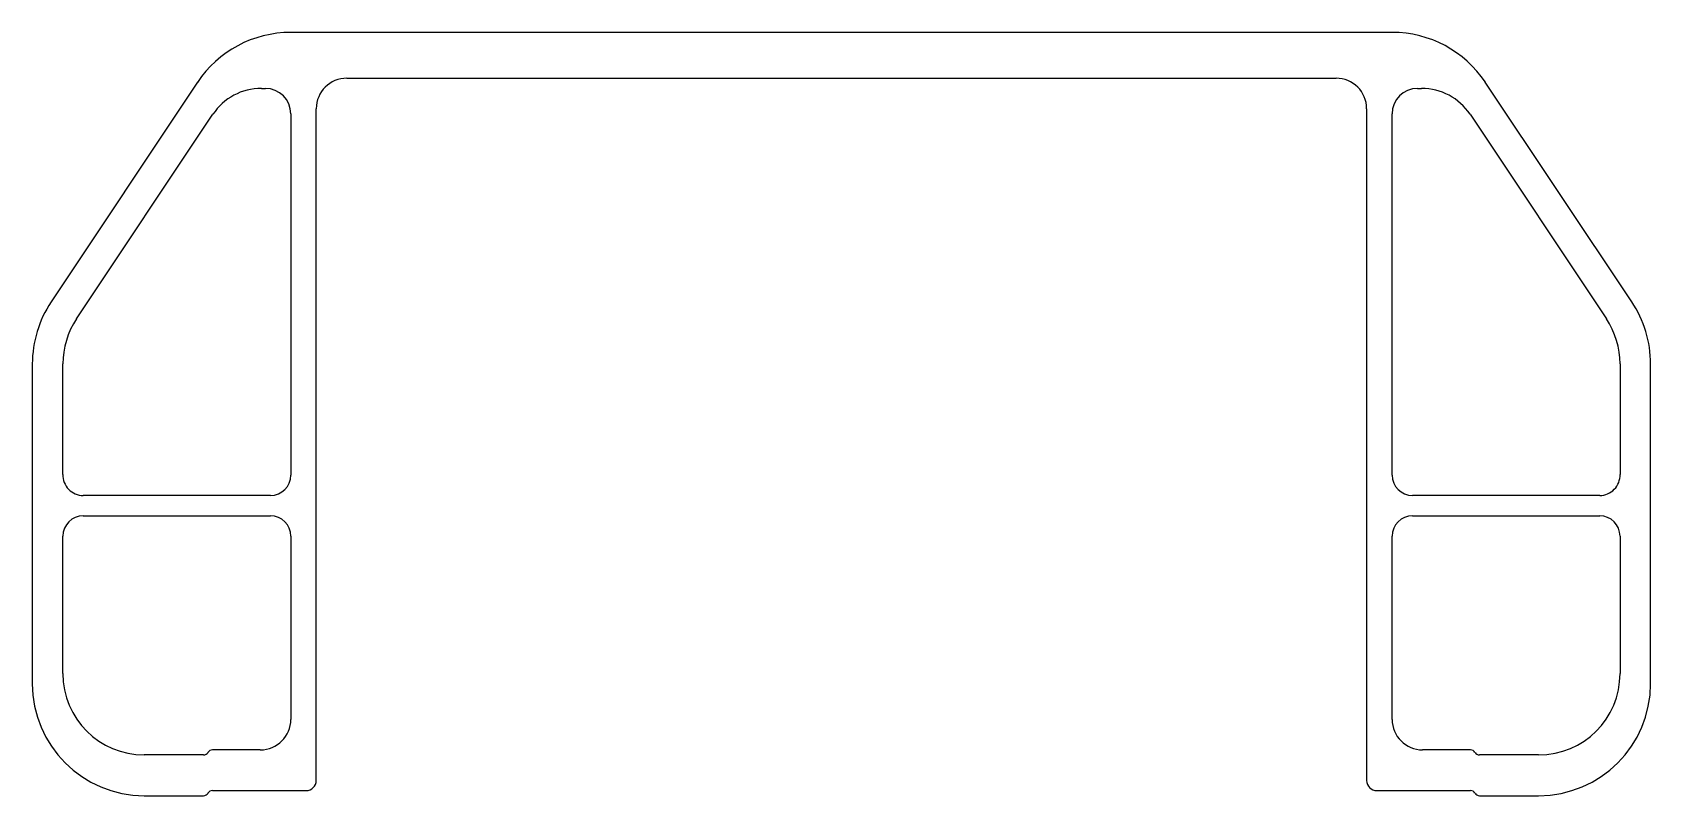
# Model space of a CAD drawing. Extents: x 2022 to 2181, y 1594 to 1669.
import ezdxf

# ---------------------------------------------------------------- set-up
doc = ezdxf.new("R2010")
doc.units = 0
doc.layers.get('0').update_dxf_attribs({"linetype": 'CONTINUOUS'})

msp = doc.modelspace()

# ---------------------------------------------------------------- linework, layer by layer
for p, q in [((2155.42, 1668.93), (2047.19, 1668.93)), ((2038.03, 1664.03), (2023.64, 1642.44)), ((2044.3, 1663.43), (2044.7, 1663.43)), ((2052.7, 1664.43), (2149.9, 1664.43)), ((2157.9, 1663.43), (2158.3, 1663.43)), ((2178.95, 1642.46), (2164.56, 1664.05)), ((2026.15, 1640.79), (2039.54, 1660.89)), ((2047.2, 1660.93), (2047.2, 1625.43)), ((2049.7, 1595.43), (2049.7, 1661.43)), ((2152.9, 1661.43), (2152.9, 1595.43)), ((2155.4, 1625.43), (2155.4, 1660.93)), ((2163.06, 1660.89), (2176.46, 1640.79)), ((2021.8, 1636.35), (2021.8, 1604.93)), ((2024.8, 1625.49), (2024.8, 1636.35)), ((2177.8, 1636.35), (2177.8, 1625.5)), ((2180.8, 1604.93), (2180.8, 1636.35)), ((2045.2, 1623.43), (2026.8, 1623.43)), ((2175.8, 1623.43), (2157.4, 1623.43)), ((2026.8, 1621.43), (2045.2, 1621.43)), ((2157.4, 1621.43), (2175.8, 1621.43)), ((2024.8, 1605.93), (2024.8, 1619.43)), ((2047.2, 1619.43), (2047.2, 1601.43)), ((2155.4, 1601.43), (2155.4, 1619.43)), ((2177.8, 1619.43), (2177.8, 1605.93)), ((2044.2, 1598.43), (2039.49, 1598.43)), ((2163.11, 1598.43), (2158.4, 1598.43)), ((2038.63, 1597.93), (2032.8, 1597.93)), ((2169.8, 1597.93), (2163.98, 1597.93)), ((2032.8, 1593.93), (2038.63, 1593.93)), ((2039.49, 1594.43), (2048.7, 1594.43)), ((2153.9, 1594.43), (2163.11, 1594.43)), ((2163.98, 1593.93), (2169.8, 1593.93))]:
    msp.add_line(p, q)
for centre, radius, start, end in [((2047.19, 1657.93), 11, 90.0006, 146.3714), ((2155.42, 1657.93), 11, 33.7514, 90.0006), ((2044.3, 1657.71), 5.72, 90, 146.31), ((2044.7, 1660.93), 2.5, 0, 90), ((2052.7, 1661.43), 3, 90, 180), ((2149.9, 1661.43), 3, 0, 90), ((2157.9, 1660.93), 2.5, 90, 180), ((2158.3, 1657.71), 5.72, 33.7329, 90), ((2032.8, 1636.35), 11, 146.3714, 180), ((2169.8, 1636.35), 11, 0, 33.7514), ((2032.8, 1636.35), 8, 146.31, 180), ((2169.8, 1636.35), 8, 0, 33.69), ((2026.8, 1625.43), 2, 178.2663, 270), ((2045.2, 1625.43), 2, 270, 360), ((2157.4, 1625.43), 2, 180, 270), ((2175.8, 1625.43), 2, 270, 1.7624), ((2026.8, 1619.43), 2, 90, 180), ((2045.2, 1619.43), 2, 0, 90), ((2157.4, 1619.43), 2, 90, 180), ((2175.8, 1619.43), 2, 0, 90), ((2032.8, 1605.93), 8, 180, 270), ((2169.8, 1605.93), 8, 270, 0), ((2032.8, 1604.93), 11, 180, 270), ((2169.8, 1604.93), 11, 270, 0), ((2044.2, 1601.43), 3, 270, 0), ((2158.4, 1601.43), 3, 180, 270), ((2038.63, 1598.43), 0.5, 270.0101, 330.0001), ((2039.49, 1597.93), 0.5, 89.9997, 149.9999), ((2163.11, 1597.93), 0.5, 29.9999, 90), ((2163.98, 1598.43), 0.5, 210.0001, 270.0103), ((2048.7, 1595.43), 1, 270, 0), ((2153.9, 1595.43), 1, 180, 270), ((2038.63, 1594.43), 0.5, 269.9997, 329.9999), ((2039.49, 1593.93), 0.5, 90.0075, 150.0001), ((2163.11, 1593.93), 0.5, 30.0001, 90.0077), ((2163.98, 1594.43), 0.5, 209.9999, 270)]:
    msp.add_arc(centre, radius, start, end)

doc.saveas('drawing.dxf')
